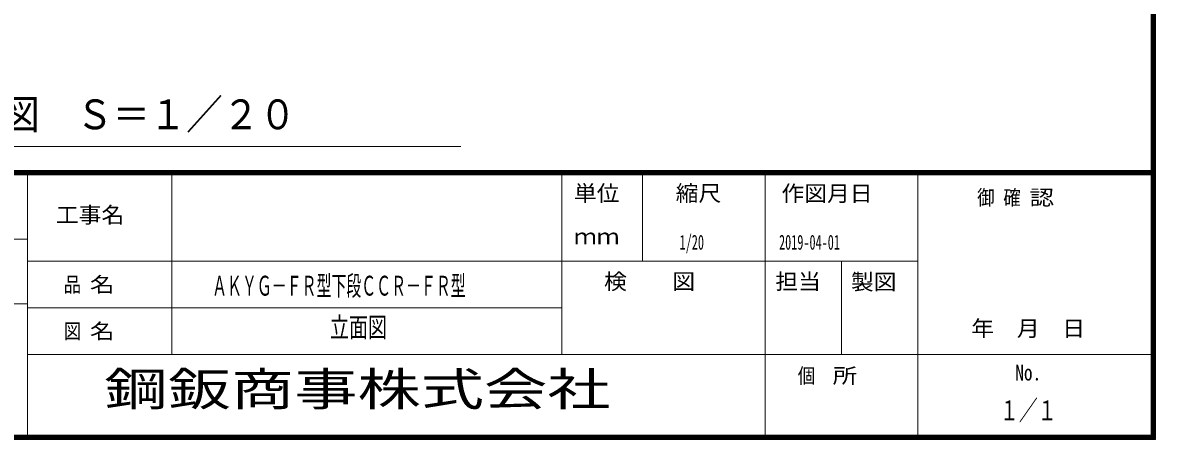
# Model space of a CAD drawing. Units: millimetres, scale not verified. Extents: x -5740 to 5856, y -4020 to 4020.
# Drawn here: x 3068 to 5740, y -4020 to -3037 of the extents above; entities that cross this region are included whole.
import ezdxf
from ezdxf.enums import TextEntityAlignment as Align

# ---------------------------------------------------------------- set-up
doc = ezdxf.new("R2010")
doc.units = ezdxf.units.MM
doc.header["$LTSCALE"] = 10
doc.layers.add('0-2_0-F1TEXT', color=7, linetype='Continuous')
doc.layers.add('1-F_2-5DIM', color=7, linetype='Continuous')
doc.layers.add('0-B_2-F', color=3, linetype='Continuous', lineweight=18)
doc.layers.add('0-F_F-F4PAPAER', color=5, linetype='Continuous', lineweight=18)
doc.styles.add('ＭＳ ゴシック', font='')
doc.styles.get('ＭＳ ゴシック').set_extended_font_data('MS Gothic')

msp = doc.modelspace()

# ---------------------------------------------------------------- linework, layer by layer
at = {"layer": '0-B_2-F'}
msp.add_line((4101.9, -3329.36), (2181.9, -3329.36), dxfattribs=at)
at = {"layer": '0-F_F-F4PAPAER'}
for p, q in [((-5730, -3385.87), (5730, -3385.87)), ((5730, -3386.87), (-5730, -3386.87)), ((-5730, -3387.87), (5730, -3387.87)), ((5730, -3388.87), (-5730, -3388.87)), ((-5730, -3389.87), (5730, -3389.87)), ((5730, -3390.87), (-5730, -3390.87)), ((-5730, -3391.87), (5730, -3391.87)), ((5730, -3392.87), (-5730, -3392.87)), ((-5730, -3393.87), (5730, -3393.87)), ((5730, -3394.87), (-5730, -3394.87)), ((-5730, -3395.87), (5730, -3395.87)), ((3080, -3395.87), (3080, -4019.87)), ((3420, -3819.87), (3420, -3395.87)), ((4340, -3819.87), (4340, -3395.87)), ((4530, -3395.87), (4530, -3599.87)), ((4820, -4019.87), (4820, -3395.87)), ((5180, -3395.87), (5180, -4019.87)), ((3080, -3547.87), (1560, -3547.87)), ((5180, -3599.87), (3080, -3599.87)), ((5000, -3599.87), (5000, -3819.87)), ((1560, -3699.87), (3080, -3699.87)), ((3080, -3709.87), (4340, -3709.87)), ((5740, -3819.87), (3080, -3819.87))]:
    msp.add_line(p, q, dxfattribs=at)
for points in [[(5740, 4020.13), (-5740, 4020.13), (-5740, -4019.87), (5740, -4019.87)], [(5739, 4019.13), (5739, -4018.87), (-5739, -4018.87), (-5739, 4019.13)], [(5738, 4018.13), (5738, -4017.87), (-5738, -4017.87), (-5738, 4018.13)], [(5737, 4017.13), (5737, -4016.87), (-5737, -4016.87), (-5737, 4017.13)], [(5736, 4016.13), (5736, -4015.87), (-5736, -4015.87), (-5736, 4016.13)], [(5735, 4015.13), (5735, -4014.87), (-5735, -4014.87), (-5735, 4015.13)], [(5734, 4014.13), (5734, -4013.87), (-5734, -4013.87), (-5734, 4014.13)], [(5733, 4013.13), (5733, -4012.87), (-5733, -4012.87), (-5733, 4013.13)], [(5732, 4012.13), (5732, -4011.87), (-5732, -4011.87), (-5732, 4012.13)], [(5731, 4011.13), (5731, -4010.87), (-5731, -4010.87), (-5731, 4011.13)], [(5730, 4010.13), (5730, -4009.87), (-5730, -4009.87), (-5730, 4010.13)]]:
    msp.add_lwpolyline(points, close=True, dxfattribs=at)

# ---------------------------------------------------------------- texts
at = {"layer": '0-2_0-F1TEXT', "style": 'ＭＳ ゴシック'}
for s, height, width, p in [('1/20', 35.17, 0.6, (4617.87, -3582.95)), ('2019-04-01', 35.17, 0.6, (4852.4, -3582.95)), ('ＡＫＹＧ－ＦＲ型下段ＣＣＲ－ＦＲ型', 46.89, 0.55, (3515.14, -3694.87)), ('立面図', 46.89, 0.7, (3793.2, -3792.96)), ('１／１', 46.89, 0.7, (5373.2, -3988.86))]:
    msp.add_text(s, height=height, dxfattribs=dict(at, width=width)).set_placement(p, align=Align.BOTTOM_LEFT)
at = {"layer": '0-B_2-F', "color": 7, "style": 'ＭＳ ゴシック', "width": 0.9}
msp.add_text('上段操作時\u3000側面図\u3000Ｓ＝１／２０', height=70.33, dxfattribs=at).set_placement((2331.4, -3309.36), align=Align.BOTTOM_LEFT)
at = {"layer": '0-F_F-F4PAPAER', "color": 7, "style": 'ＭＳ ゴシック'}
for s, height, width, p in [('単位', 37.51, 1.05, (4368.56, -3469.34)), ('縮尺', 37.51, 1.05, (4608.56, -3469.34)), ('作図月日', 37.51, 1.05, (4858.12, -3469.75)), ('御 ', 35.43, 0.85, (5319.66, -3477.8)), ('確 ', 35.43, 0.85, (5381.42, -3477.8)), ('認', 35.43, 1.2, (5443.17, -3477.8)), ('工事名', 37.51, 1.05, (3146.56, -3520.34)), ('ｍｍ', 37.51, 1.05, (4368.56, -3571.34)), ('名', 35.43, 1.2, (3226.82, -3683.03)), ('検\u3000\u3000図', 37.51, 1.05, (4439.56, -3677.34)), ('担当', 37.51, 1.05, (4843.56, -3677.34)), ('製図', 37.51, 1.05, (5021.95, -3678.32)), ('品 ', 35.43, 0.85, (3165.06, -3683.03)), ('\u3000年\u3000月\u3000日', 37.51, 1.05, (5252.06, -3788.11)), ('図 ', 35.43, 0.85, (3165.06, -3793.03)), ('名', 35.43, 1.2, (3226.82, -3793.03)), ('個  ', 35.43, 0.85, (4896.56, -3898.03)), ('所', 35.43, 1.2, (4978.9, -3898.03)), ('No.', 37.51, 0.8, (5409.56, -3892.34))]:
    msp.add_text(s, height=height, dxfattribs=dict(at, width=width)).set_placement(p, align=Align.BOTTOM_LEFT)
at = {"layer": '1-F_2-5DIM', "style": 'ＭＳ ゴシック', "width": 1.4}
msp.add_text('鋼鈑商事株式会社', height=78.15, dxfattribs=at).set_placement((3261.05, -3963.95), align=Align.BOTTOM_LEFT)

doc.saveas('drawing.dxf')
